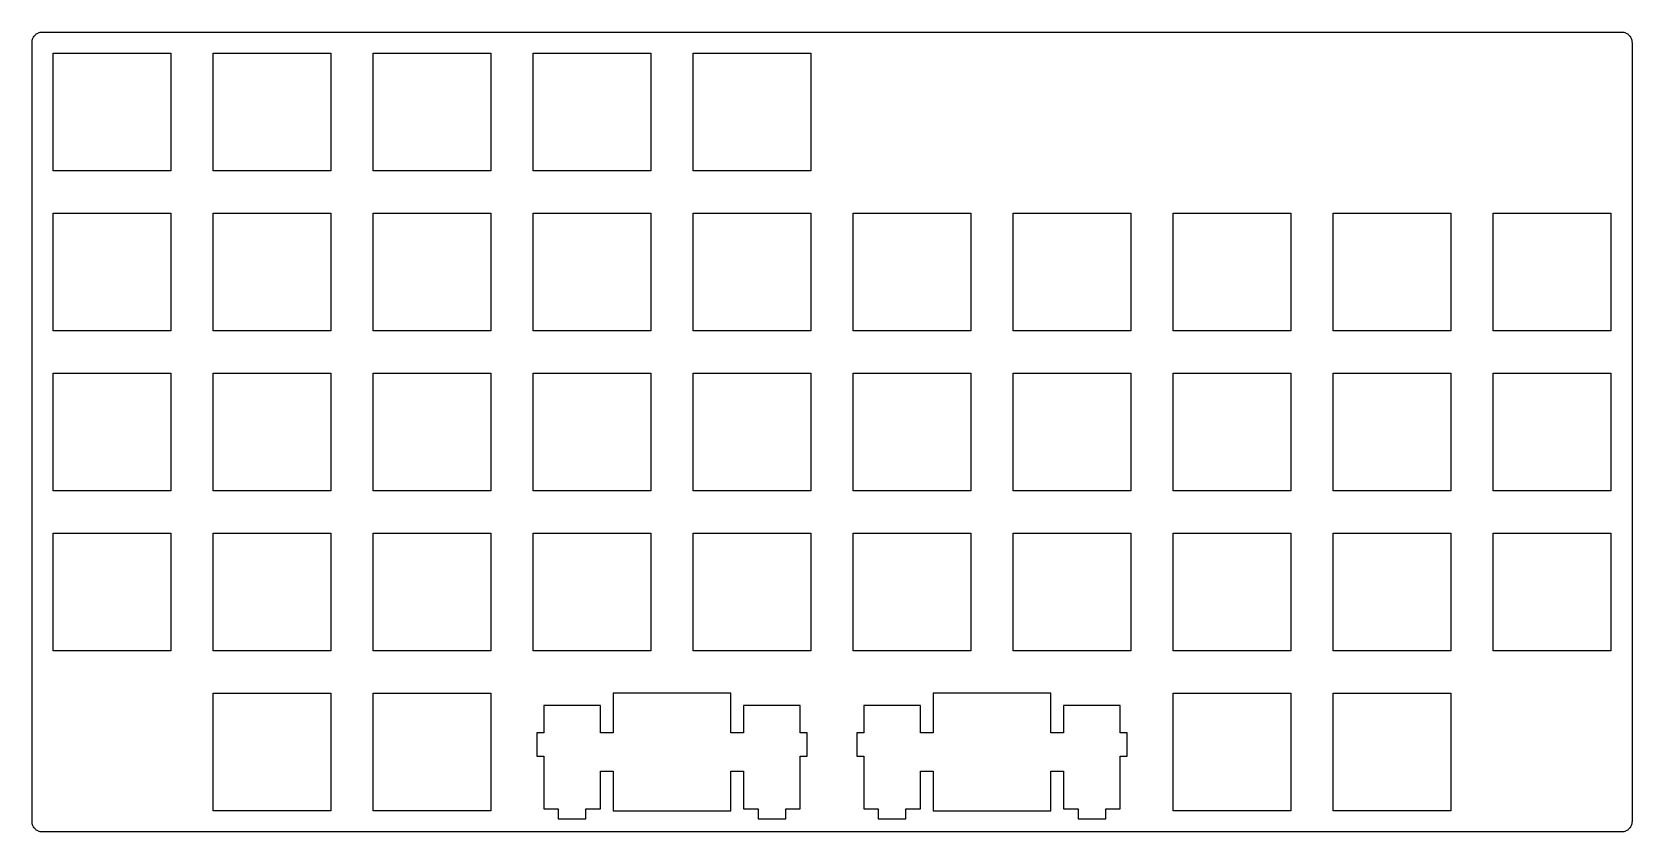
# Model space of a CAD drawing. Extents: x 0 to 191, y 0 to 96.
import ezdxf

# ---------------------------------------------------------------- set-up
doc = ezdxf.new("R2010")
doc.units = 0
doc.layers.get('0').update_dxf_attribs({"linetype": 'CONTINUOUS'})

msp = doc.modelspace()

# ---------------------------------------------------------------- linework, layer by layer
at = {"color": 0}
for p, q in [((0.533301, 95.2087), (0.610471, 95.2694)), ((0.610471, 95.2694), (0.691776, 95.323)), ((0.691776, 95.323), (0.777215, 95.3714)), ((0.777215, 95.3714), (0.866786, 95.4126)), ((0.866786, 95.4126), (0.959115, 95.4458)), ((0.959115, 95.4458), (1.05282, 95.4733)), ((1.05282, 95.4733), (1.14928, 95.4927)), ((1.14928, 95.4927), (1.24713, 95.5051)), ((1.24713, 95.5051), (1.34497, 95.5075)), ((1.34497, 95.5075), (189.346, 95.5075)), ((189.346, 95.5075), (189.444, 95.5051)), ((189.444, 95.5051), (189.541, 95.4927)), ((189.541, 95.4927), (189.637, 95.4733)), ((189.637, 95.4733), (189.732, 95.4458)), ((189.732, 95.4458), (189.825, 95.4126)), ((189.825, 95.4126), (189.913, 95.3714)), ((189.913, 95.3714), (190, 95.323)), ((190, 95.323), (190.081, 95.2694)), ((190.081, 95.2694), (190.157, 95.2087)), ((0.095085, 94.258), (0.097841, 94.3557)), ((0.095085, 1.5062), (0.095085, 94.258)), ((0.097841, 94.3557), (0.110243, 94.4534)), ((0.110243, 94.4534), (0.129536, 94.5501)), ((0.129536, 94.5501), (0.157097, 94.6436)), ((0.157097, 94.6436), (0.190169, 94.736)), ((0.190169, 94.736), (0.23151, 94.8256)), ((0.23151, 94.8256), (0.279742, 94.911)), ((0.279742, 94.911), (0.333485, 94.9925)), ((0.333485, 94.9925), (0.39412, 95.0694)), ((0.39412, 95.0694), (0.461641, 95.141)), ((0.461641, 95.141), (0.533301, 95.2087)), ((190.157, 95.2087), (190.23, 95.141)), ((190.23, 95.141), (190.296, 95.0694)), ((190.296, 95.0694), (190.358, 94.9925)), ((190.358, 94.9925), (190.412, 94.911)), ((190.412, 94.911), (190.46, 94.8256)), ((190.46, 94.8256), (190.5, 94.736)), ((190.5, 94.736), (190.535, 94.6436)), ((190.535, 94.6436), (190.562, 94.5501)), ((190.562, 94.5501), (190.58, 94.4534)), ((190.58, 94.4534), (190.592, 94.3557)), ((190.592, 94.3557), (190.596, 94.258)), ((190.596, 94.258), (190.596, 1.50757)), ((2.62103, 92.9816), (16.6205, 92.9816)), ((2.62103, 78.9824), (2.62103, 92.9816)), ((16.6205, 92.9816), (16.6205, 78.9824)), ((21.671, 92.9816), (35.6704, 92.9816)), ((21.671, 78.9824), (21.671, 92.9816)), ((35.6704, 92.9816), (35.6704, 78.9824)), ((40.7211, 92.9816), (54.7204, 92.9816)), ((40.7211, 78.9824), (40.7211, 92.9816)), ((54.7204, 92.9816), (54.7204, 78.9824)), ((59.7711, 92.9816), (73.7704, 92.9816)), ((59.7711, 78.9824), (59.7711, 92.9816)), ((73.7704, 92.9816), (73.7704, 78.9824)), ((78.8211, 92.9816), (92.8204, 92.9816)), ((78.8211, 78.9824), (78.8211, 92.9816)), ((92.8204, 92.9816), (92.8204, 78.9824)), ((16.6205, 78.9824), (2.62103, 78.9824)), ((35.6704, 78.9824), (21.671, 78.9824)), ((54.7204, 78.9824), (40.7211, 78.9824)), ((73.7704, 78.9824), (59.7711, 78.9824)), ((92.8204, 78.9824), (78.8211, 78.9824)), ((2.62103, 73.9316), (16.6205, 73.9316)), ((2.62103, 59.9324), (2.62103, 73.9316)), ((16.6205, 73.9316), (16.6205, 59.9324)), ((21.671, 73.9316), (35.6704, 73.9316)), ((21.671, 59.9324), (21.671, 73.9316)), ((35.6704, 73.9316), (35.6704, 59.9324)), ((40.7211, 73.9316), (54.7204, 73.9316)), ((40.7211, 59.9324), (40.7211, 73.9316)), ((54.7204, 73.9316), (54.7204, 59.9324)), ((59.7711, 73.9316), (73.7704, 73.9316)), ((59.7711, 59.9324), (59.7711, 73.9316)), ((73.7704, 73.9316), (73.7704, 59.9324)), ((78.8211, 73.9316), (92.8204, 73.9316)), ((78.8211, 59.9324), (78.8211, 73.9316)), ((92.8204, 73.9316), (92.8204, 59.9324)), ((97.8697, 73.9316), (111.869, 73.9316)), ((97.8697, 59.9324), (97.8697, 73.9316)), ((111.869, 73.9316), (111.869, 59.9324)), ((116.92, 73.9316), (130.92, 73.9316)), ((116.92, 59.9324), (116.92, 73.9316)), ((130.92, 73.9316), (130.92, 59.9324)), ((135.971, 73.9316), (149.97, 73.9316)), ((135.971, 59.9324), (135.971, 73.9316)), ((149.97, 73.9316), (149.97, 59.9324)), ((155.021, 73.9316), (169.02, 73.9316)), ((155.021, 59.9324), (155.021, 73.9316)), ((169.02, 73.9316), (169.02, 59.9324)), ((174.071, 73.9316), (188.07, 73.9316)), ((174.071, 59.9324), (174.071, 73.9316)), ((188.07, 73.9316), (188.07, 59.9324)), ((16.6205, 59.9324), (2.62103, 59.9324)), ((35.6704, 59.9324), (21.671, 59.9324)), ((54.7204, 59.9324), (40.7211, 59.9324)), ((73.7704, 59.9324), (59.7711, 59.9324)), ((92.8204, 59.9324), (78.8211, 59.9324)), ((111.869, 59.9324), (97.8697, 59.9324)), ((130.92, 59.9324), (116.92, 59.9324)), ((149.97, 59.9324), (135.971, 59.9324)), ((169.02, 59.9324), (155.021, 59.9324)), ((188.07, 59.9324), (174.071, 59.9324)), ((2.62103, 54.8816), (16.6205, 54.8816)), ((2.62103, 40.8824), (2.62103, 54.8816)), ((16.6205, 54.8816), (16.6205, 40.8824)), ((21.671, 54.8816), (35.6704, 54.8816)), ((21.671, 40.8824), (21.671, 54.8816)), ((35.6704, 54.8816), (35.6704, 40.8824)), ((40.7211, 54.8816), (54.7204, 54.8816)), ((40.7211, 40.8824), (40.7211, 54.8816)), ((54.7204, 54.8816), (54.7204, 40.8824)), ((59.7711, 54.8816), (73.7704, 54.8816)), ((59.7711, 40.8824), (59.7711, 54.8816)), ((73.7704, 54.8816), (73.7704, 40.8824)), ((78.8211, 54.8816), (92.8204, 54.8816)), ((78.8211, 40.8824), (78.8211, 54.8816)), ((92.8204, 54.8816), (92.8204, 40.8824)), ((97.8697, 54.8816), (111.869, 54.8816)), ((97.8697, 40.8824), (97.8697, 54.8816)), ((111.869, 54.8816), (111.869, 40.8824)), ((116.92, 54.8816), (130.92, 54.8816)), ((116.92, 40.8824), (116.92, 54.8816)), ((130.92, 54.8816), (130.92, 40.8824)), ((135.971, 54.8816), (149.97, 54.8816)), ((135.971, 40.8824), (135.971, 54.8816)), ((149.97, 54.8816), (149.97, 40.8824)), ((155.021, 54.8816), (169.02, 54.8816)), ((155.021, 40.8824), (155.021, 54.8816)), ((169.02, 54.8816), (169.02, 40.8824)), ((174.071, 54.8816), (188.07, 54.8816)), ((174.071, 40.8824), (174.071, 54.8816)), ((188.07, 54.8816), (188.07, 40.8824)), ((16.6205, 40.8824), (2.62103, 40.8824)), ((35.6704, 40.8824), (21.671, 40.8824)), ((54.7204, 40.8824), (40.7211, 40.8824)), ((73.7704, 40.8824), (59.7711, 40.8824)), ((92.8204, 40.8824), (78.8211, 40.8824)), ((111.869, 40.8824), (97.8697, 40.8824)), ((130.92, 40.8824), (116.92, 40.8824)), ((149.97, 40.8824), (135.971, 40.8824)), ((169.02, 40.8824), (155.021, 40.8824)), ((188.07, 40.8824), (174.071, 40.8824)), ((2.62103, 35.8316), (16.6205, 35.8316)), ((2.62103, 21.8323), (2.62103, 35.8316)), ((16.6205, 35.8316), (16.6205, 21.8323)), ((21.671, 35.8316), (35.6704, 35.8316)), ((21.671, 21.8323), (21.671, 35.8316)), ((35.6704, 35.8316), (35.6704, 21.8323)), ((40.7211, 35.8316), (54.7204, 35.8316)), ((40.7211, 21.8323), (40.7211, 35.8316)), ((54.7204, 35.8316), (54.7204, 21.8323)), ((59.7711, 35.8316), (73.7704, 35.8316)), ((59.7711, 21.8323), (59.7711, 35.8316)), ((73.7704, 35.8316), (73.7704, 21.8323)), ((78.8211, 35.8316), (92.8204, 35.8316)), ((78.8211, 21.8323), (78.8211, 35.8316)), ((92.8204, 35.8316), (92.8204, 21.8323)), ((97.8697, 35.8316), (111.869, 35.8316)), ((97.8697, 21.8323), (97.8697, 35.8316)), ((111.869, 35.8316), (111.869, 21.8323)), ((116.92, 35.8316), (130.92, 35.8316)), ((116.92, 21.8323), (116.92, 35.8316)), ((130.92, 35.8316), (130.92, 21.8323)), ((135.971, 35.8316), (149.97, 35.8316)), ((135.971, 21.8323), (135.971, 35.8316)), ((149.97, 35.8316), (149.97, 21.8323)), ((155.021, 35.8316), (169.02, 35.8316)), ((155.021, 21.8323), (155.021, 35.8316)), ((169.02, 35.8316), (169.02, 21.8323)), ((174.071, 35.8316), (188.07, 35.8316)), ((174.071, 21.8323), (174.071, 35.8316)), ((188.07, 35.8316), (188.07, 21.8323)), ((16.6205, 21.8323), (2.62103, 21.8323)), ((35.6704, 21.8323), (21.671, 21.8323)), ((54.7204, 21.8323), (40.7211, 21.8323)), ((73.7704, 21.8323), (59.7711, 21.8323)), ((92.8204, 21.8323), (78.8211, 21.8323)), ((111.869, 21.8323), (97.8697, 21.8323)), ((130.92, 21.8323), (116.92, 21.8323)), ((149.97, 21.8323), (135.971, 21.8323)), ((169.02, 21.8323), (155.021, 21.8323)), ((188.07, 21.8323), (174.071, 21.8323)), ((21.671, 16.7817), (35.6704, 16.7817)), ((21.671, 2.78226), (21.671, 16.7817)), ((35.6704, 16.7817), (35.6704, 2.78226)), ((40.7211, 16.7817), (54.7204, 16.7817)), ((40.7211, 2.78226), (40.7211, 16.7817)), ((54.7204, 16.7817), (54.7204, 2.78226)), ((67.7704, 15.3128), (61.021, 15.3128)), ((61.021, 15.3128), (61.021, 12.0826)), ((67.7704, 12.0826), (67.7704, 15.3128)), ((69.2961, 16.7817), (69.2961, 12.0826)), ((83.2954, 16.7817), (69.2961, 16.7817)), ((83.2954, 12.0826), (83.2954, 16.7817)), ((91.5705, 15.3128), (84.8212, 15.3128)), ((84.8212, 15.3128), (84.8212, 12.0826)), ((91.5705, 12.0826), (91.5705, 15.3128)), ((105.87, 15.3128), (99.121, 15.3128)), ((99.121, 15.3128), (99.121, 12.0826)), ((105.87, 12.0826), (105.87, 15.3128)), ((107.396, 16.7817), (107.396, 12.0826)), ((121.395, 16.7817), (107.396, 16.7817)), ((121.395, 12.0826), (121.395, 16.7817)), ((129.671, 15.3128), (122.921, 15.3128)), ((122.921, 15.3128), (122.921, 12.0826)), ((129.671, 12.0826), (129.671, 15.3128)), ((135.971, 16.7817), (149.97, 16.7817)), ((135.971, 2.78226), (135.971, 16.7817)), ((149.97, 16.7817), (149.97, 2.78226)), ((155.021, 16.7817), (169.02, 16.7817)), ((155.021, 2.78226), (155.021, 16.7817)), ((169.02, 16.7817), (169.02, 2.78226)), ((61.021, 12.0826), (60.1941, 12.0826)), ((60.1941, 12.0826), (60.1941, 9.28247)), ((69.2961, 12.0826), (67.7704, 12.0826)), ((84.8212, 12.0826), (83.2954, 12.0826)), ((92.396, 12.0826), (91.5705, 12.0826)), ((92.396, 9.28247), (92.396, 12.0826)), ((99.121, 12.0826), (98.2955, 12.0826)), ((98.2955, 12.0826), (98.2955, 9.28247)), ((107.396, 12.0826), (105.87, 12.0826)), ((122.921, 12.0826), (121.395, 12.0826)), ((130.496, 12.0826), (129.671, 12.0826)), ((130.496, 9.28247), (130.496, 12.0826)), ((60.1941, 9.28247), (61.021, 9.28247)), ((61.021, 9.28247), (61.021, 3.01377)), ((91.5705, 3.01377), (91.5705, 9.28247)), ((91.5705, 9.28247), (92.396, 9.28247)), ((98.2955, 9.28247), (99.121, 9.28247)), ((99.121, 9.28247), (99.121, 3.01377)), ((129.671, 3.01377), (129.671, 9.28247)), ((129.671, 9.28247), (130.496, 9.28247)), ((67.7704, 3.01377), (67.7704, 7.48273)), ((67.7704, 7.48273), (69.2961, 7.48273)), ((69.2961, 7.48273), (69.2961, 2.78226)), ((83.2954, 2.78226), (83.2954, 7.48273)), ((83.2954, 7.48273), (84.8212, 7.48273)), ((84.8212, 7.48273), (84.8212, 3.01377)), ((105.87, 3.01377), (105.87, 7.48273)), ((105.87, 7.48273), (107.396, 7.48273)), ((107.396, 7.48273), (107.396, 2.78226)), ((121.395, 2.78226), (121.395, 7.48273)), ((121.395, 7.48273), (122.921, 7.48273)), ((122.921, 7.48273), (122.921, 3.01377)), ((35.6704, 2.78226), (21.671, 2.78226)), ((54.7204, 2.78226), (40.7211, 2.78226)), ((61.021, 3.01377), (62.7447, 3.01377)), ((62.7447, 3.01377), (62.7447, 1.81212)), ((66.0453, 1.81212), (66.0453, 3.01377)), ((66.0453, 3.01377), (67.7704, 3.01377)), ((69.2961, 2.78226), (83.2954, 2.78226)), ((84.8212, 3.01377), (86.5449, 3.01377)), ((86.5449, 3.01377), (86.5449, 1.81212)), ((89.8454, 1.81212), (89.8454, 3.01377)), ((89.8454, 3.01377), (91.5705, 3.01377)), ((99.121, 3.01377), (100.845, 3.01377)), ((100.845, 3.01377), (100.845, 1.81212)), ((104.145, 1.81212), (104.145, 3.01377)), ((104.145, 3.01377), (105.87, 3.01377)), ((107.396, 2.78226), (121.395, 2.78226)), ((122.921, 3.01377), (124.645, 3.01377)), ((124.645, 3.01377), (124.645, 1.81212)), ((127.945, 1.81212), (127.945, 3.01377)), ((127.945, 3.01377), (129.671, 3.01377)), ((149.97, 2.78226), (135.971, 2.78226)), ((169.02, 2.78226), (155.021, 2.78226)), ((0.097841, 1.40836), (0.095085, 1.5062)), ((0.110243, 1.31189), (0.097841, 1.40836)), ((0.129536, 1.21543), (0.110243, 1.31189)), ((0.157097, 1.12034), (0.129536, 1.21543)), ((0.190169, 1.02802), (0.157097, 1.12034)), ((0.23151, 0.939821), (0.190169, 1.02802)), ((0.279742, 0.853006), (0.23151, 0.939821)), ((0.333485, 0.771701), (0.279742, 0.853006)), ((0.39412, 0.695911), (0.333485, 0.771701)), ((0.461641, 0.622875), (0.39412, 0.695911)), ((0.533301, 0.556729), (0.461641, 0.622875)), ((0.610471, 0.494714), (0.533301, 0.556729)), ((0.691776, 0.440972), (0.610471, 0.494714)), ((0.777215, 0.39274), (0.691776, 0.440972)), ((0.866786, 0.352778), (0.777215, 0.39274)), ((0.959115, 0.318327), (0.866786, 0.352778)), ((1.05282, 0.290766), (0.959115, 0.318327)), ((1.14928, 0.272852), (1.05282, 0.290766)), ((1.24713, 0.260449), (1.14928, 0.272852)), ((1.34497, 0.257693), (1.24713, 0.260449)), ((189.345, 0.257693), (1.34497, 0.257693)), ((62.7447, 1.81212), (66.0453, 1.81212)), ((86.5449, 1.81212), (89.8454, 1.81212)), ((100.845, 1.81212), (104.145, 1.81212)), ((124.645, 1.81212), (127.945, 1.81212)), ((189.444, 0.260449), (189.345, 0.257693)), ((189.541, 0.272852), (189.444, 0.260449)), ((189.637, 0.290766), (189.541, 0.272852)), ((189.732, 0.318327), (189.637, 0.290766)), ((189.825, 0.352778), (189.732, 0.318327)), ((189.913, 0.39274), (189.825, 0.352778)), ((190, 0.440972), (189.913, 0.39274)), ((190.081, 0.494714), (190, 0.440972)), ((190.157, 0.556729), (190.081, 0.494714)), ((190.23, 0.622875), (190.157, 0.556729)), ((190.296, 0.695911), (190.23, 0.622875)), ((190.358, 0.771701), (190.296, 0.695911)), ((190.412, 0.853006), (190.358, 0.771701)), ((190.46, 0.939821), (190.412, 0.853006)), ((190.5, 1.02802), (190.46, 0.939821)), ((190.535, 1.12034), (190.5, 1.02802)), ((190.562, 1.21543), (190.535, 1.12034)), ((190.58, 1.31189), (190.562, 1.21543)), ((190.592, 1.40836), (190.58, 1.31189)), ((190.596, 1.50757), (190.592, 1.40836))]:
    msp.add_line(p, q, dxfattribs=at)

doc.saveas('drawing.dxf')
